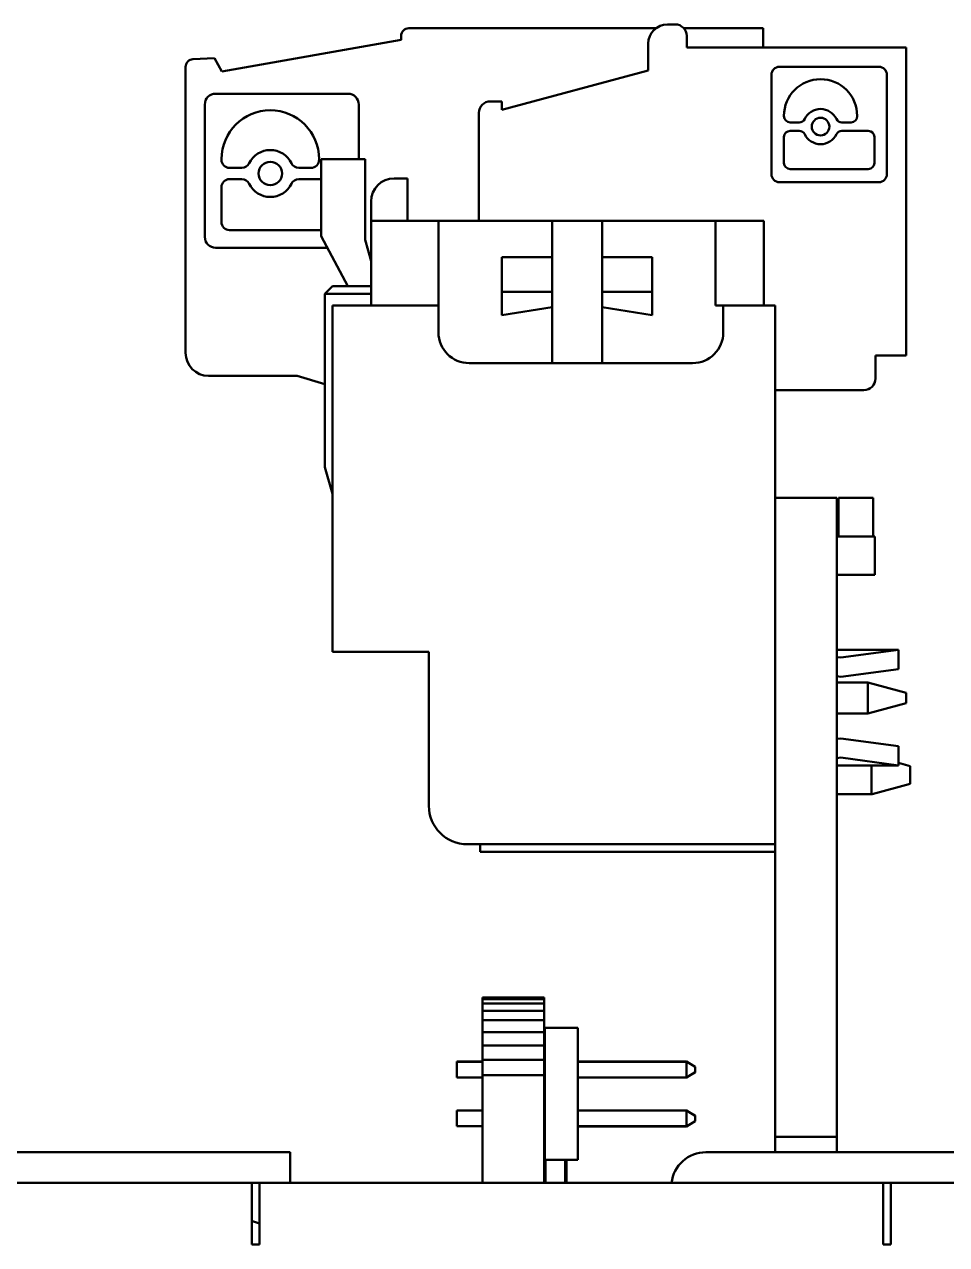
# Model space of a CAD drawing. Header units: millimetres. Extents: x 3137 to 5094, y 789 to 1822.
# Drawn here: x 3518.24 to 3542.19, y 1398.08 to 1429.78 of the extents above; entities that cross this region are included whole.
import ezdxf

# ---------------------------------------------------------------- set-up
doc = ezdxf.new("R2010")
doc.units = ezdxf.units.MM
doc.header["$LTSCALE"] = 1.8
doc.layers.add('외형선(ISO)', color=7, linetype='Continuous', lineweight=50)

msp = doc.modelspace()

# ---------------------------------------------------------------- linework, layer by layer
at = {"layer": '외형선(ISO)'}
for p, q in [((3528.223, 1429.681), (3534.642, 1429.681)), ((3534.942, 1429.781), (3535.142, 1429.781)), ((3535.365, 1429.681), (3537.423, 1429.681)), ((3537.423, 1429.681), (3537.423, 1429.181)), ((3523.37, 1428.56), (3528.023, 1429.381)), ((3528.023, 1429.481), (3528.023, 1429.381)), ((3535.442, 1429.481), (3535.442, 1429.181)), ((3534.442, 1428.581), (3534.442, 1429.281)), ((3535.442, 1429.181), (3541.142, 1429.181)), ((3541.142, 1429.181), (3541.142, 1421.181)), ((3523.173, 1428.901), (3522.614, 1428.876)), ((3523.173, 1428.901), (3523.37, 1428.56)), ((3522.423, 1421.251), (3522.423, 1428.676)), ((3530.642, 1427.562), (3534.442, 1428.581)), ((3537.642, 1425.891), (3537.642, 1428.47)), ((3537.852, 1428.681), (3540.431, 1428.681)), ((3540.642, 1428.47), (3540.642, 1425.891)), ((3523.204, 1427.98), (3526.642, 1427.98)), ((3530.342, 1427.781), (3530.642, 1427.781)), ((3530.642, 1427.781), (3530.642, 1427.562)), ((3522.923, 1424.261), (3522.923, 1427.699)), ((3526.923, 1427.699), (3526.923, 1426.281)), ((3530.042, 1424.681), (3530.042, 1427.481)), ((3537.967, 1427.407), (3537.967, 1427.394)), ((3538.125, 1427.236), (3538.365, 1427.236)), ((3539.471, 1427.236), (3539.711, 1427.236)), ((3539.869, 1427.394), (3539.869, 1427.407)), ((3537.967, 1426.857), (3537.967, 1426.18)), ((3538.365, 1427.015), (3538.125, 1427.015)), ((3540.158, 1427.015), (3539.471, 1427.015)), ((3540.317, 1426.18), (3540.317, 1426.857)), ((3523.357, 1426.265), (3523.357, 1426.281)), ((3525.893, 1426.281), (3525.893, 1426.265)), ((3527.092, 1426.281), (3525.942, 1426.281)), ((3525.942, 1426.281), (3525.942, 1424.281)), ((3527.092, 1424.181), (3527.092, 1426.281)), ((3523.887, 1426.054), (3523.567, 1426.054)), ((3525.682, 1426.054), (3525.362, 1426.054)), ((3538.125, 1426.022), (3540.158, 1426.022)), ((3523.567, 1425.76), (3523.887, 1425.76)), ((3525.362, 1425.76), (3525.942, 1425.76)), ((3528.192, 1425.781), (3527.842, 1425.781)), ((3528.192, 1425.481), (3528.192, 1425.781)), ((3540.431, 1425.681), (3537.852, 1425.681)), ((3523.357, 1424.647), (3523.357, 1425.549)), ((3528.192, 1424.681), (3528.192, 1425.481)), ((3527.242, 1425.181), (3527.242, 1424.681)), ((3528.142, 1424.681), (3527.242, 1424.681)), ((3527.242, 1424.681), (3527.242, 1422.481)), ((3528.992, 1424.681), (3528.142, 1424.681)), ((3528.992, 1422.481), (3528.992, 1424.681)), ((3531.942, 1424.681), (3528.992, 1424.681)), ((3531.942, 1424.681), (3531.942, 1423.731)), ((3533.242, 1424.681), (3531.942, 1424.681)), ((3536.192, 1424.681), (3533.242, 1424.681)), ((3533.242, 1423.731), (3533.242, 1424.681)), ((3536.542, 1424.681), (3536.192, 1424.681)), ((3536.192, 1422.481), (3536.192, 1424.681)), ((3537.442, 1424.681), (3536.542, 1424.681)), ((3537.442, 1422.481), (3537.442, 1424.681)), ((3525.942, 1424.436), (3523.567, 1424.436)), ((3526.102, 1423.98), (3523.204, 1423.98)), ((3525.942, 1424.281), (3526.635, 1422.981)), ((3527.242, 1423.626), (3527.092, 1424.181)), ((3531.942, 1423.731), (3530.642, 1423.731)), ((3530.642, 1422.831), (3530.642, 1423.731)), ((3531.942, 1423.731), (3531.942, 1422.831)), ((3534.542, 1423.731), (3533.242, 1423.731)), ((3533.242, 1422.831), (3533.242, 1423.731)), ((3534.542, 1423.731), (3534.542, 1422.831)), ((3526.042, 1422.781), (3526.242, 1422.981)), ((3526.042, 1422.781), (3527.242, 1422.781)), ((3526.042, 1418.281), (3526.042, 1422.781)), ((3526.242, 1422.981), (3527.242, 1422.981)), ((3530.642, 1422.831), (3530.642, 1422.231)), ((3531.942, 1422.831), (3530.642, 1422.831)), ((3531.942, 1422.431), (3531.942, 1422.831)), ((3534.542, 1422.831), (3533.242, 1422.831)), ((3533.242, 1422.831), (3533.242, 1422.431)), ((3534.542, 1422.231), (3534.542, 1422.831)), ((3526.242, 1422.481), (3528.992, 1422.481)), ((3526.242, 1413.481), (3526.242, 1422.481)), ((3528.992, 1422.481), (3528.992, 1421.781)), ((3530.642, 1422.231), (3531.942, 1422.431)), ((3531.942, 1422.431), (3531.942, 1420.981)), ((3533.242, 1420.981), (3533.242, 1422.431)), ((3533.242, 1422.431), (3534.542, 1422.231)), ((3536.192, 1422.481), (3536.392, 1422.481)), ((3536.392, 1422.481), (3537.742, 1422.481)), ((3536.392, 1421.781), (3536.392, 1422.481)), ((3537.742, 1422.481), (3537.742, 1417.481)), ((3541.142, 1421.181), (3540.342, 1421.181)), ((3540.342, 1421.181), (3540.342, 1420.581)), ((3529.792, 1420.981), (3535.592, 1420.981)), ((3525.323, 1420.651), (3523.023, 1420.651)), ((3525.323, 1420.651), (3526.042, 1420.436)), ((3540.042, 1420.281), (3537.742, 1420.281)), ((3526.242, 1417.581), (3526.042, 1418.281)), ((3537.742, 1417.481), (3539.342, 1417.481)), ((3537.742, 1400.881), (3537.742, 1417.481)), ((3539.342, 1417.481), (3539.342, 1400.881)), ((3540.282, 1417.481), (3539.382, 1417.481)), ((3539.382, 1417.481), (3539.382, 1416.731)), ((3540.282, 1417.481), (3540.282, 1416.731)), ((3539.382, 1416.481), (3539.382, 1416.731)), ((3540.282, 1416.481), (3540.282, 1416.731)), ((3539.342, 1416.481), (3540.329, 1416.481)), ((3540.329, 1415.481), (3540.329, 1416.481)), ((3540.329, 1415.481), (3539.342, 1415.481)), ((3540.942, 1413.531), (3539.342, 1413.531)), ((3539.442, 1413.331), (3540.942, 1413.531)), ((3540.942, 1413.531), (3540.942, 1413.031)), ((3528.742, 1413.481), (3526.242, 1413.481)), ((3528.742, 1409.481), (3528.742, 1413.481)), ((3539.342, 1413.344), (3539.442, 1413.331)), ((3540.942, 1413.031), (3539.442, 1412.831)), ((3539.442, 1412.831), (3539.342, 1412.844)), ((3539.342, 1412.681), (3540.142, 1412.681)), ((3540.142, 1412.681), (3541.142, 1412.413)), ((3540.142, 1411.881), (3540.142, 1412.681)), ((3541.142, 1412.413), (3541.142, 1412.149)), ((3541.142, 1412.149), (3540.142, 1411.881)), ((3539.342, 1411.881), (3540.142, 1411.881)), ((3539.342, 1411.217), (3539.442, 1411.231)), ((3539.442, 1411.231), (3540.942, 1411.031)), ((3540.942, 1411.031), (3540.942, 1410.531)), ((3539.442, 1410.731), (3539.342, 1410.717)), ((3540.942, 1410.531), (3539.442, 1410.731)), ((3539.342, 1410.531), (3540.942, 1410.531)), ((3540.242, 1409.791), (3540.242, 1410.531)), ((3541.242, 1410.513), (3540.942, 1410.593)), ((3541.242, 1410.513), (3541.242, 1410.049)), ((3540.26, 1409.786), (3541.242, 1410.049)), ((3539.342, 1409.781), (3540.242, 1409.781)), ((3540.242, 1409.781), (3540.242, 1409.791)), ((3540.242, 1409.781), (3540.26, 1409.786)), ((3537.742, 1408.481), (3529.742, 1408.481)), ((3530.072, 1408.281), (3530.072, 1408.481)), ((3537.742, 1408.281), (3530.072, 1408.281)), ((3531.742, 1404.496), (3530.139, 1404.496)), ((3530.139, 1404.458), (3530.139, 1404.496)), ((3531.742, 1404.458), (3530.139, 1404.458)), ((3530.139, 1404.343), (3530.139, 1404.458)), ((3531.742, 1404.343), (3530.139, 1404.343)), ((3530.139, 1404.158), (3530.139, 1404.343)), ((3531.742, 1404.458), (3531.742, 1404.496)), ((3531.742, 1404.343), (3531.742, 1404.458)), ((3531.742, 1404.158), (3531.742, 1404.343)), ((3531.742, 1404.158), (3530.139, 1404.158)), ((3530.139, 1403.908), (3530.139, 1404.158)), ((3531.742, 1403.908), (3531.742, 1404.158)), ((3531.742, 1403.908), (3530.139, 1403.908)), ((3530.139, 1403.603), (3530.139, 1403.908)), ((3531.742, 1403.603), (3531.742, 1403.908)), ((3532.617, 1403.712), (3531.754, 1403.712)), ((3531.754, 1403.712), (3531.754, 1403.708)), ((3532.617, 1403.708), (3531.754, 1403.708)), ((3531.754, 1403.708), (3531.754, 1400.279)), ((3532.617, 1403.712), (3532.617, 1403.708)), ((3532.617, 1403.708), (3532.617, 1400.279)), ((3531.742, 1403.603), (3530.139, 1403.603)), ((3530.139, 1403.255), (3530.139, 1403.603)), ((3531.742, 1403.255), (3531.742, 1403.603)), ((3531.742, 1403.255), (3530.139, 1403.255)), ((3530.139, 1402.878), (3530.139, 1403.255)), ((3531.742, 1402.878), (3531.742, 1403.255)), ((3529.468, 1402.835), (3529.468, 1402.835)), ((3529.468, 1402.835), (3529.468, 1402.835)), ((3530.139, 1402.835), (3529.468, 1402.835)), ((3530.139, 1402.835), (3529.468, 1402.835)), ((3529.468, 1402.835), (3530.139, 1402.835)), ((3529.468, 1402.835), (3529.468, 1402.835)), ((3530.139, 1402.835), (3529.468, 1402.835)), ((3529.468, 1402.835), (3530.139, 1402.835)), ((3529.468, 1402.835), (3529.468, 1402.835)), ((3530.139, 1402.835), (3529.468, 1402.835)), ((3529.468, 1402.835), (3530.139, 1402.835)), ((3529.468, 1402.835), (3529.468, 1402.835)), ((3530.139, 1402.835), (3529.468, 1402.835)), ((3529.468, 1402.835), (3529.468, 1402.835)), ((3529.468, 1402.835), (3529.468, 1402.835)), ((3529.468, 1402.835), (3529.468, 1402.834)), ((3529.468, 1402.834), (3530.139, 1402.834)), ((3529.468, 1402.834), (3529.468, 1402.834)), ((3530.139, 1402.834), (3529.468, 1402.834)), ((3529.468, 1402.834), (3530.139, 1402.834)), ((3529.468, 1402.834), (3529.468, 1402.834)), ((3530.139, 1402.834), (3529.468, 1402.834)), ((3529.468, 1402.834), (3530.139, 1402.834)), ((3529.468, 1402.834), (3529.468, 1402.834)), ((3530.139, 1402.834), (3529.468, 1402.834)), ((3529.468, 1402.834), (3530.139, 1402.834)), ((3529.468, 1402.834), (3529.468, 1402.834)), ((3530.139, 1402.834), (3529.468, 1402.834)), ((3529.468, 1402.834), (3529.468, 1402.833)), ((3529.468, 1402.834), (3529.468, 1402.834)), ((3529.468, 1402.834), (3529.468, 1402.834)), ((3529.468, 1402.834), (3529.468, 1402.834)), ((3529.468, 1402.833), (3530.139, 1402.833)), ((3529.468, 1402.833), (3529.468, 1402.833)), ((3530.139, 1402.833), (3529.468, 1402.833)), ((3529.468, 1402.833), (3530.139, 1402.833)), ((3529.468, 1402.833), (3529.468, 1402.833)), ((3530.139, 1402.833), (3529.468, 1402.833)), ((3529.468, 1402.833), (3530.139, 1402.833)), ((3529.468, 1402.833), (3529.468, 1402.833)), ((3530.139, 1402.833), (3529.468, 1402.833)), ((3529.468, 1402.833), (3530.139, 1402.833)), ((3529.468, 1402.833), (3529.468, 1402.833)), ((3530.139, 1402.833), (3529.468, 1402.833)), ((3529.468, 1402.833), (3530.139, 1402.833)), ((3529.468, 1402.833), (3529.468, 1402.832)), ((3529.468, 1402.833), (3529.468, 1402.833)), ((3529.468, 1402.833), (3529.468, 1402.833)), ((3529.468, 1402.833), (3529.468, 1402.833)), ((3529.468, 1402.833), (3529.468, 1402.833)), ((3529.468, 1402.832), (3529.468, 1402.831)), ((3529.468, 1402.832), (3529.468, 1402.832)), ((3529.468, 1402.832), (3529.468, 1402.832)), ((3529.468, 1402.832), (3530.139, 1402.832)), ((3530.139, 1402.832), (3529.468, 1402.832)), ((3529.468, 1402.832), (3530.139, 1402.832)), ((3529.468, 1402.832), (3529.468, 1402.832)), ((3530.139, 1402.832), (3529.468, 1402.832)), ((3529.468, 1402.832), (3530.139, 1402.832)), ((3529.468, 1402.832), (3529.468, 1402.832)), ((3530.139, 1402.832), (3529.468, 1402.832)), ((3529.468, 1402.832), (3530.139, 1402.832)), ((3530.139, 1402.832), (3529.468, 1402.832)), ((3529.468, 1402.832), (3529.468, 1402.832)), ((3529.468, 1402.832), (3529.468, 1402.832)), ((3529.468, 1402.832), (3529.468, 1402.832)), ((3529.468, 1402.831), (3529.468, 1402.425)), ((3530.139, 1402.831), (3529.468, 1402.831)), ((3531.742, 1402.878), (3530.139, 1402.878)), ((3530.139, 1402.486), (3530.139, 1402.878)), ((3531.742, 1402.486), (3531.742, 1402.878)), ((3531.754, 1402.835), (3531.742, 1402.835)), ((3531.754, 1402.835), (3531.742, 1402.835)), ((3531.742, 1402.835), (3531.754, 1402.835)), ((3531.754, 1402.835), (3531.742, 1402.835)), ((3531.742, 1402.835), (3531.754, 1402.835)), ((3531.754, 1402.835), (3531.742, 1402.835)), ((3531.742, 1402.835), (3531.754, 1402.835)), ((3531.754, 1402.835), (3531.742, 1402.835)), ((3531.742, 1402.834), (3531.754, 1402.834)), ((3531.754, 1402.834), (3531.742, 1402.834)), ((3531.742, 1402.834), (3531.754, 1402.834)), ((3531.754, 1402.834), (3531.742, 1402.834)), ((3531.742, 1402.834), (3531.754, 1402.834)), ((3531.754, 1402.834), (3531.742, 1402.834)), ((3531.742, 1402.834), (3531.754, 1402.834)), ((3531.754, 1402.834), (3531.742, 1402.834)), ((3531.742, 1402.833), (3531.754, 1402.833)), ((3531.754, 1402.833), (3531.742, 1402.833)), ((3531.742, 1402.833), (3531.754, 1402.833)), ((3531.754, 1402.833), (3531.742, 1402.833)), ((3531.742, 1402.833), (3531.754, 1402.833)), ((3531.754, 1402.833), (3531.742, 1402.833)), ((3531.742, 1402.833), (3531.754, 1402.833)), ((3531.754, 1402.833), (3531.742, 1402.833)), ((3531.742, 1402.833), (3531.754, 1402.833)), ((3531.742, 1402.832), (3531.754, 1402.832)), ((3531.754, 1402.832), (3531.742, 1402.832)), ((3531.742, 1402.832), (3531.754, 1402.832)), ((3531.754, 1402.832), (3531.742, 1402.832)), ((3531.742, 1402.832), (3531.754, 1402.832)), ((3531.754, 1402.832), (3531.742, 1402.832)), ((3531.742, 1402.832), (3531.754, 1402.832)), ((3531.754, 1402.832), (3531.742, 1402.832)), ((3531.754, 1402.831), (3531.742, 1402.831)), ((3535.437, 1402.835), (3532.617, 1402.835)), ((3535.437, 1402.835), (3532.617, 1402.835)), ((3535.437, 1402.835), (3532.617, 1402.835)), ((3532.617, 1402.835), (3535.437, 1402.835)), ((3535.437, 1402.835), (3532.617, 1402.835)), ((3532.617, 1402.835), (3535.437, 1402.835)), ((3535.437, 1402.835), (3532.617, 1402.835)), ((3532.617, 1402.835), (3535.437, 1402.835)), ((3535.437, 1402.834), (3532.617, 1402.834)), ((3532.617, 1402.834), (3535.437, 1402.834)), ((3535.437, 1402.834), (3532.617, 1402.834)), ((3532.617, 1402.834), (3535.437, 1402.834)), ((3535.437, 1402.834), (3532.617, 1402.834)), ((3532.617, 1402.834), (3535.437, 1402.834)), ((3535.437, 1402.834), (3532.617, 1402.834)), ((3532.617, 1402.834), (3535.437, 1402.834)), ((3532.617, 1402.833), (3535.437, 1402.833)), ((3535.437, 1402.833), (3532.617, 1402.833)), ((3532.617, 1402.833), (3535.437, 1402.833)), ((3535.437, 1402.833), (3532.617, 1402.833)), ((3532.617, 1402.833), (3535.437, 1402.833)), ((3535.437, 1402.833), (3532.617, 1402.833)), ((3532.617, 1402.833), (3535.437, 1402.833)), ((3535.437, 1402.833), (3532.617, 1402.833)), ((3532.617, 1402.833), (3535.437, 1402.833)), ((3532.617, 1402.832), (3535.437, 1402.832)), ((3535.437, 1402.832), (3532.617, 1402.832)), ((3532.617, 1402.832), (3535.437, 1402.832)), ((3535.437, 1402.832), (3532.617, 1402.832)), ((3532.617, 1402.832), (3535.437, 1402.832)), ((3535.437, 1402.832), (3532.617, 1402.832)), ((3532.617, 1402.832), (3535.437, 1402.832)), ((3535.437, 1402.832), (3532.617, 1402.832)), ((3535.437, 1402.831), (3532.617, 1402.831)), ((3535.437, 1402.835), (3535.665, 1402.703)), ((3535.437, 1402.835), (3535.437, 1402.835)), ((3535.665, 1402.703), (3535.437, 1402.835)), ((3535.437, 1402.835), (3535.665, 1402.703)), ((3535.437, 1402.835), (3535.437, 1402.835)), ((3535.665, 1402.703), (3535.437, 1402.835)), ((3535.437, 1402.835), (3535.437, 1402.835)), ((3535.437, 1402.835), (3535.437, 1402.835)), ((3535.437, 1402.835), (3535.437, 1402.835)), ((3535.437, 1402.835), (3535.437, 1402.835)), ((3535.437, 1402.835), (3535.665, 1402.703)), ((3535.665, 1402.703), (3535.437, 1402.835)), ((3535.437, 1402.835), (3535.437, 1402.835)), ((3535.437, 1402.835), (3535.665, 1402.703)), ((3535.665, 1402.703), (3535.437, 1402.835)), ((3535.437, 1402.835), (3535.437, 1402.834)), ((3535.437, 1402.834), (3535.437, 1402.834)), ((3535.437, 1402.834), (3535.437, 1402.834)), ((3535.437, 1402.834), (3535.437, 1402.834)), ((3535.437, 1402.834), (3535.437, 1402.834)), ((3535.437, 1402.834), (3535.665, 1402.702)), ((3535.665, 1402.702), (3535.437, 1402.834)), ((3535.437, 1402.834), (3535.437, 1402.834)), ((3535.437, 1402.834), (3535.665, 1402.702)), ((3535.665, 1402.702), (3535.437, 1402.834)), ((3535.437, 1402.834), (3535.437, 1402.834)), ((3535.437, 1402.834), (3535.665, 1402.702)), ((3535.665, 1402.702), (3535.437, 1402.834)), ((3535.437, 1402.834), (3535.437, 1402.834)), ((3535.437, 1402.834), (3535.665, 1402.702)), ((3535.665, 1402.702), (3535.437, 1402.834)), ((3535.437, 1402.834), (3535.437, 1402.833)), ((3535.437, 1402.833), (3535.437, 1402.832)), ((3535.437, 1402.833), (3535.437, 1402.833)), ((3535.437, 1402.833), (3535.437, 1402.833)), ((3535.437, 1402.833), (3535.437, 1402.833)), ((3535.437, 1402.833), (3535.437, 1402.833)), ((3535.437, 1402.833), (3535.665, 1402.701)), ((3535.437, 1402.833), (3535.665, 1402.701)), ((3535.665, 1402.701), (3535.437, 1402.833)), ((3535.437, 1402.833), (3535.437, 1402.833)), ((3535.437, 1402.833), (3535.665, 1402.701)), ((3535.665, 1402.701), (3535.437, 1402.833)), ((3535.437, 1402.833), (3535.437, 1402.833)), ((3535.437, 1402.833), (3535.665, 1402.701)), ((3535.665, 1402.701), (3535.437, 1402.833)), ((3535.437, 1402.833), (3535.437, 1402.833)), ((3535.437, 1402.833), (3535.665, 1402.701)), ((3535.665, 1402.701), (3535.437, 1402.833)), ((3535.437, 1402.833), (3535.437, 1402.833)), ((3535.437, 1402.832), (3535.665, 1402.7)), ((3535.437, 1402.832), (3535.437, 1402.831)), ((3535.437, 1402.832), (3535.437, 1402.832)), ((3535.437, 1402.832), (3535.437, 1402.832)), ((3535.437, 1402.832), (3535.437, 1402.832)), ((3535.437, 1402.832), (3535.665, 1402.7)), ((3535.665, 1402.7), (3535.437, 1402.832)), ((3535.437, 1402.832), (3535.665, 1402.7)), ((3535.665, 1402.7), (3535.437, 1402.832)), ((3535.437, 1402.832), (3535.665, 1402.7)), ((3535.665, 1402.7), (3535.437, 1402.832)), ((3535.437, 1402.832), (3535.437, 1402.832)), ((3535.437, 1402.832), (3535.437, 1402.832)), ((3535.665, 1402.7), (3535.437, 1402.832)), ((3535.437, 1402.832), (3535.437, 1402.832)), ((3535.437, 1402.832), (3535.437, 1402.832)), ((3535.665, 1402.7), (3535.437, 1402.831)), ((3535.437, 1402.831), (3535.437, 1402.425)), ((3529.468, 1402.425), (3530.139, 1402.425)), ((3531.742, 1402.486), (3530.139, 1402.486)), ((3530.139, 1399.681), (3530.139, 1402.486)), ((3531.742, 1399.681), (3531.742, 1402.486)), ((3531.742, 1402.425), (3531.754, 1402.425)), ((3532.617, 1402.425), (3535.437, 1402.425)), ((3532.617, 1402.422), (3535.437, 1402.422)), ((3535.437, 1402.425), (3535.665, 1402.557)), ((3535.437, 1402.422), (3535.665, 1402.554)), ((3535.437, 1402.425), (3535.437, 1402.422)), ((3535.665, 1402.703), (3535.665, 1402.703)), ((3535.665, 1402.703), (3535.665, 1402.703)), ((3535.665, 1402.703), (3535.665, 1402.703)), ((3535.665, 1402.703), (3535.665, 1402.703)), ((3535.665, 1402.703), (3535.665, 1402.703)), ((3535.665, 1402.702), (3535.665, 1402.703)), ((3535.665, 1402.703), (3535.665, 1402.703)), ((3535.665, 1402.703), (3535.665, 1402.703)), ((3535.665, 1402.702), (3535.665, 1402.702)), ((3535.665, 1402.702), (3535.665, 1402.702)), ((3535.665, 1402.702), (3535.665, 1402.702)), ((3535.665, 1402.701), (3535.665, 1402.702)), ((3535.665, 1402.702), (3535.665, 1402.702)), ((3535.665, 1402.702), (3535.665, 1402.702)), ((3535.665, 1402.702), (3535.665, 1402.702)), ((3535.665, 1402.702), (3535.665, 1402.702)), ((3535.665, 1402.701), (3535.665, 1402.701)), ((3535.665, 1402.701), (3535.665, 1402.701)), ((3535.665, 1402.701), (3535.665, 1402.701)), ((3535.665, 1402.701), (3535.665, 1402.701)), ((3535.665, 1402.701), (3535.665, 1402.701)), ((3535.665, 1402.701), (3535.665, 1402.7)), ((3535.665, 1402.701), (3535.665, 1402.701)), ((3535.665, 1402.701), (3535.665, 1402.701)), ((3535.665, 1402.701), (3535.665, 1402.701)), ((3535.665, 1402.7), (3535.665, 1402.7)), ((3535.665, 1402.7), (3535.665, 1402.7)), ((3535.665, 1402.7), (3535.665, 1402.7)), ((3535.665, 1402.7), (3535.665, 1402.7)), ((3535.665, 1402.7), (3535.665, 1402.7)), ((3535.665, 1402.7), (3535.665, 1402.557)), ((3535.665, 1402.7), (3535.665, 1402.7)), ((3535.665, 1402.7), (3535.665, 1402.7)), ((3535.665, 1402.7), (3535.665, 1402.7)), ((3535.665, 1402.557), (3535.665, 1402.554)), ((3529.468, 1401.565), (3529.468, 1401.565)), ((3529.468, 1401.565), (3529.468, 1401.565)), ((3530.139, 1401.565), (3529.468, 1401.565)), ((3530.139, 1401.565), (3529.468, 1401.565)), ((3529.468, 1401.565), (3529.468, 1401.565)), ((3529.468, 1401.565), (3529.468, 1401.565)), ((3529.468, 1401.565), (3529.468, 1401.564)), ((3529.468, 1401.565), (3529.468, 1401.565)), ((3529.468, 1401.565), (3529.468, 1401.565)), ((3529.468, 1401.565), (3529.468, 1401.565)), ((3530.139, 1401.565), (3529.468, 1401.565)), ((3529.468, 1401.565), (3530.139, 1401.565)), ((3530.139, 1401.565), (3529.468, 1401.565)), ((3529.468, 1401.565), (3530.139, 1401.565)), ((3530.139, 1401.565), (3529.468, 1401.565)), ((3529.468, 1401.565), (3530.139, 1401.565)), ((3529.468, 1401.564), (3529.468, 1401.564)), ((3529.468, 1401.564), (3529.468, 1401.564)), ((3529.468, 1401.564), (3529.468, 1401.564)), ((3529.468, 1401.564), (3529.468, 1401.564)), ((3530.139, 1401.564), (3529.468, 1401.564)), ((3529.468, 1401.564), (3529.468, 1401.563)), ((3529.468, 1401.564), (3530.139, 1401.564)), ((3530.139, 1401.564), (3529.468, 1401.564)), ((3529.468, 1401.564), (3529.468, 1401.564)), ((3529.468, 1401.564), (3530.139, 1401.564)), ((3530.139, 1401.564), (3529.468, 1401.564)), ((3529.468, 1401.564), (3530.139, 1401.564)), ((3530.139, 1401.564), (3529.468, 1401.564)), ((3529.468, 1401.564), (3530.139, 1401.564)), ((3529.468, 1401.564), (3529.468, 1401.564)), ((3529.468, 1401.564), (3529.468, 1401.564)), ((3529.468, 1401.563), (3530.139, 1401.563)), ((3530.139, 1401.563), (3529.468, 1401.563)), ((3529.468, 1401.563), (3529.468, 1401.563)), ((3529.468, 1401.563), (3530.139, 1401.563)), ((3530.139, 1401.563), (3529.468, 1401.563)), ((3529.468, 1401.563), (3529.468, 1401.563)), ((3529.468, 1401.563), (3530.139, 1401.563)), ((3530.139, 1401.563), (3529.468, 1401.563)), ((3529.468, 1401.563), (3529.468, 1401.563)), ((3529.468, 1401.563), (3530.139, 1401.563)), ((3530.139, 1401.563), (3529.468, 1401.563)), ((3529.468, 1401.563), (3529.468, 1401.563)), ((3529.468, 1401.563), (3530.139, 1401.563)), ((3529.468, 1401.563), (3529.468, 1401.562)), ((3529.468, 1401.563), (3529.468, 1401.563)), ((3529.468, 1401.563), (3529.468, 1401.563)), ((3529.468, 1401.563), (3529.468, 1401.563)), ((3529.468, 1401.563), (3529.468, 1401.563)), ((3529.468, 1401.562), (3529.468, 1401.561)), ((3530.139, 1401.562), (3529.468, 1401.562)), ((3529.468, 1401.562), (3529.468, 1401.562)), ((3529.468, 1401.562), (3530.139, 1401.562)), ((3529.468, 1401.562), (3530.139, 1401.562)), ((3530.139, 1401.562), (3529.468, 1401.562)), ((3529.468, 1401.562), (3529.468, 1401.562)), ((3529.468, 1401.562), (3530.139, 1401.562)), ((3530.139, 1401.562), (3529.468, 1401.562)), ((3529.468, 1401.562), (3529.468, 1401.562)), ((3529.468, 1401.562), (3530.139, 1401.562)), ((3530.139, 1401.562), (3529.468, 1401.562)), ((3529.468, 1401.562), (3529.468, 1401.562)), ((3529.468, 1401.562), (3529.468, 1401.562)), ((3529.468, 1401.562), (3529.468, 1401.562)), ((3529.468, 1401.562), (3529.468, 1401.562)), ((3529.468, 1401.561), (3529.468, 1401.155)), ((3530.139, 1401.561), (3529.468, 1401.561)), ((3531.754, 1401.565), (3531.742, 1401.565)), ((3531.754, 1401.565), (3531.742, 1401.565)), ((3531.754, 1401.565), (3531.742, 1401.565)), ((3531.742, 1401.565), (3531.754, 1401.565)), ((3531.754, 1401.565), (3531.742, 1401.565)), ((3531.742, 1401.565), (3531.754, 1401.565)), ((3531.754, 1401.565), (3531.742, 1401.565)), ((3531.742, 1401.565), (3531.754, 1401.565)), ((3531.754, 1401.564), (3531.742, 1401.564)), ((3531.742, 1401.564), (3531.754, 1401.564)), ((3531.754, 1401.564), (3531.742, 1401.564)), ((3531.742, 1401.564), (3531.754, 1401.564)), ((3531.754, 1401.564), (3531.742, 1401.564)), ((3531.742, 1401.564), (3531.754, 1401.564)), ((3531.754, 1401.564), (3531.742, 1401.564)), ((3531.742, 1401.564), (3531.754, 1401.564)), ((3531.742, 1401.563), (3531.754, 1401.563)), ((3531.754, 1401.563), (3531.742, 1401.563)), ((3531.742, 1401.563), (3531.754, 1401.563)), ((3531.754, 1401.563), (3531.742, 1401.563)), ((3531.742, 1401.563), (3531.754, 1401.563)), ((3531.754, 1401.563), (3531.742, 1401.563)), ((3531.742, 1401.563), (3531.754, 1401.563)), ((3531.754, 1401.563), (3531.742, 1401.563)), ((3531.742, 1401.563), (3531.754, 1401.563)), ((3531.754, 1401.562), (3531.742, 1401.562)), ((3531.742, 1401.562), (3531.754, 1401.562)), ((3531.742, 1401.562), (3531.754, 1401.562)), ((3531.754, 1401.562), (3531.742, 1401.562)), ((3531.742, 1401.562), (3531.754, 1401.562)), ((3531.754, 1401.562), (3531.742, 1401.562)), ((3531.742, 1401.562), (3531.754, 1401.562)), ((3531.754, 1401.562), (3531.742, 1401.562)), ((3531.754, 1401.561), (3531.742, 1401.561)), ((3535.437, 1401.565), (3532.617, 1401.565)), ((3535.437, 1401.565), (3532.617, 1401.565)), ((3535.437, 1401.565), (3532.617, 1401.565)), ((3532.617, 1401.565), (3535.437, 1401.565)), ((3535.437, 1401.565), (3532.617, 1401.565)), ((3532.617, 1401.565), (3535.437, 1401.565)), ((3535.437, 1401.565), (3532.617, 1401.565)), ((3532.617, 1401.565), (3535.437, 1401.565)), ((3535.437, 1401.564), (3532.617, 1401.564)), ((3532.617, 1401.564), (3535.437, 1401.564)), ((3535.437, 1401.564), (3532.617, 1401.564)), ((3532.617, 1401.564), (3535.437, 1401.564)), ((3535.437, 1401.564), (3532.617, 1401.564)), ((3532.617, 1401.564), (3535.437, 1401.564)), ((3535.437, 1401.564), (3532.617, 1401.564)), ((3532.617, 1401.564), (3535.437, 1401.564)), ((3532.617, 1401.563), (3535.437, 1401.563)), ((3535.437, 1401.563), (3532.617, 1401.563)), ((3532.617, 1401.563), (3535.437, 1401.563)), ((3535.437, 1401.563), (3532.617, 1401.563)), ((3532.617, 1401.563), (3535.437, 1401.563)), ((3535.437, 1401.563), (3532.617, 1401.563)), ((3532.617, 1401.563), (3535.437, 1401.563)), ((3535.437, 1401.563), (3532.617, 1401.563)), ((3532.617, 1401.563), (3535.437, 1401.563)), ((3532.617, 1401.562), (3535.437, 1401.562)), ((3535.437, 1401.562), (3532.617, 1401.562)), ((3532.617, 1401.562), (3535.437, 1401.562)), ((3535.437, 1401.562), (3532.617, 1401.562)), ((3532.617, 1401.562), (3535.437, 1401.562)), ((3535.437, 1401.562), (3532.617, 1401.562)), ((3532.617, 1401.562), (3535.437, 1401.562)), ((3535.437, 1401.562), (3532.617, 1401.562)), ((3535.437, 1401.561), (3532.617, 1401.561)), ((3535.437, 1401.565), (3535.665, 1401.433)), ((3535.437, 1401.565), (3535.437, 1401.565)), ((3535.665, 1401.433), (3535.437, 1401.565)), ((3535.437, 1401.565), (3535.437, 1401.565)), ((3535.437, 1401.565), (3535.437, 1401.565)), ((3535.437, 1401.565), (3535.437, 1401.565)), ((3535.437, 1401.565), (3535.437, 1401.565)), ((3535.437, 1401.565), (3535.665, 1401.433)), ((3535.665, 1401.433), (3535.437, 1401.565)), ((3535.437, 1401.565), (3535.437, 1401.565)), ((3535.437, 1401.565), (3535.665, 1401.433)), ((3535.665, 1401.433), (3535.437, 1401.565)), ((3535.437, 1401.565), (3535.437, 1401.565)), ((3535.437, 1401.565), (3535.437, 1401.564)), ((3535.665, 1401.433), (3535.437, 1401.565)), ((3535.437, 1401.565), (3535.665, 1401.433)), ((3535.437, 1401.564), (3535.437, 1401.564)), ((3535.437, 1401.564), (3535.437, 1401.564)), ((3535.437, 1401.564), (3535.437, 1401.564)), ((3535.437, 1401.564), (3535.437, 1401.564)), ((3535.437, 1401.564), (3535.437, 1401.563)), ((3535.665, 1401.432), (3535.437, 1401.564)), ((3535.437, 1401.564), (3535.437, 1401.564)), ((3535.437, 1401.564), (3535.665, 1401.432)), ((3535.665, 1401.432), (3535.437, 1401.564)), ((3535.437, 1401.564), (3535.437, 1401.564)), ((3535.437, 1401.564), (3535.665, 1401.432)), ((3535.665, 1401.432), (3535.437, 1401.564)), ((3535.437, 1401.564), (3535.437, 1401.564)), ((3535.437, 1401.564), (3535.665, 1401.432)), ((3535.665, 1401.432), (3535.437, 1401.564)), ((3535.437, 1401.564), (3535.665, 1401.432)), ((3535.437, 1401.563), (3535.437, 1401.562)), ((3535.437, 1401.563), (3535.437, 1401.563)), ((3535.437, 1401.563), (3535.437, 1401.563)), ((3535.437, 1401.563), (3535.437, 1401.563)), ((3535.437, 1401.563), (3535.437, 1401.563)), ((3535.437, 1401.563), (3535.665, 1401.431)), ((3535.665, 1401.431), (3535.437, 1401.563)), ((3535.437, 1401.563), (3535.437, 1401.563)), ((3535.437, 1401.563), (3535.665, 1401.431)), ((3535.437, 1401.563), (3535.665, 1401.431)), ((3535.665, 1401.431), (3535.437, 1401.563)), ((3535.437, 1401.563), (3535.665, 1401.431)), ((3535.665, 1401.431), (3535.437, 1401.563)), ((3535.437, 1401.563), (3535.437, 1401.563)), ((3535.437, 1401.563), (3535.437, 1401.563)), ((3535.437, 1401.563), (3535.437, 1401.563)), ((3535.665, 1401.431), (3535.437, 1401.563)), ((3535.437, 1401.563), (3535.665, 1401.431)), ((3535.665, 1401.43), (3535.437, 1401.562)), ((3535.437, 1401.562), (3535.437, 1401.562)), ((3535.437, 1401.562), (3535.665, 1401.43)), ((3535.437, 1401.562), (3535.437, 1401.561)), ((3535.437, 1401.562), (3535.437, 1401.562)), ((3535.437, 1401.562), (3535.437, 1401.562)), ((3535.437, 1401.562), (3535.437, 1401.562)), ((3535.437, 1401.562), (3535.665, 1401.43)), ((3535.437, 1401.562), (3535.665, 1401.43)), ((3535.665, 1401.43), (3535.437, 1401.562)), ((3535.437, 1401.562), (3535.665, 1401.43)), ((3535.665, 1401.43), (3535.437, 1401.562)), ((3535.665, 1401.43), (3535.437, 1401.562)), ((3535.437, 1401.562), (3535.437, 1401.562)), ((3535.437, 1401.562), (3535.437, 1401.562)), ((3535.437, 1401.562), (3535.437, 1401.562)), ((3535.665, 1401.43), (3535.437, 1401.561)), ((3535.437, 1401.561), (3535.437, 1401.155)), ((3529.468, 1401.155), (3530.139, 1401.155)), ((3531.742, 1401.155), (3531.754, 1401.155)), ((3532.617, 1401.155), (3535.437, 1401.155)), ((3532.617, 1401.152), (3535.437, 1401.152)), ((3535.437, 1401.155), (3535.665, 1401.287)), ((3535.437, 1401.152), (3535.665, 1401.284)), ((3535.437, 1401.155), (3535.437, 1401.152)), ((3535.665, 1401.433), (3535.665, 1401.433)), ((3535.665, 1401.433), (3535.665, 1401.433)), ((3535.665, 1401.433), (3535.665, 1401.432)), ((3535.665, 1401.433), (3535.665, 1401.433)), ((3535.665, 1401.433), (3535.665, 1401.433)), ((3535.665, 1401.433), (3535.665, 1401.433)), ((3535.665, 1401.433), (3535.665, 1401.433)), ((3535.665, 1401.433), (3535.665, 1401.433)), ((3535.665, 1401.432), (3535.665, 1401.432)), ((3535.665, 1401.432), (3535.665, 1401.431)), ((3535.665, 1401.432), (3535.665, 1401.432)), ((3535.665, 1401.432), (3535.665, 1401.432)), ((3535.665, 1401.432), (3535.665, 1401.432)), ((3535.665, 1401.432), (3535.665, 1401.432)), ((3535.665, 1401.432), (3535.665, 1401.432)), ((3535.665, 1401.432), (3535.665, 1401.432)), ((3535.665, 1401.431), (3535.665, 1401.43)), ((3535.665, 1401.431), (3535.665, 1401.431)), ((3535.665, 1401.431), (3535.665, 1401.431)), ((3535.665, 1401.431), (3535.665, 1401.431)), ((3535.665, 1401.431), (3535.665, 1401.431)), ((3535.665, 1401.431), (3535.665, 1401.431)), ((3535.665, 1401.431), (3535.665, 1401.431)), ((3535.665, 1401.431), (3535.665, 1401.431)), ((3535.665, 1401.431), (3535.665, 1401.431)), ((3535.665, 1401.43), (3535.665, 1401.43)), ((3535.665, 1401.43), (3535.665, 1401.43)), ((3535.665, 1401.43), (3535.665, 1401.43)), ((3535.665, 1401.43), (3535.665, 1401.43)), ((3535.665, 1401.43), (3535.665, 1401.43)), ((3535.665, 1401.43), (3535.665, 1401.287)), ((3535.665, 1401.43), (3535.665, 1401.43)), ((3535.665, 1401.43), (3535.665, 1401.43)), ((3535.665, 1401.43), (3535.665, 1401.43)), ((3535.665, 1401.287), (3535.665, 1401.284)), ((3537.742, 1400.881), (3537.742, 1400.481)), ((3537.742, 1400.881), (3539.342, 1400.881)), ((3539.342, 1400.481), (3539.342, 1400.881)), ((3512.342, 1400.481), (3523.142, 1400.481)), ((3523.142, 1400.481), (3525.142, 1400.481)), ((3525.142, 1399.681), (3525.142, 1400.481)), ((3532.617, 1400.279), (3531.754, 1400.279)), ((3531.777, 1399.681), (3531.777, 1400.279)), ((3532.287, 1400.279), (3532.287, 1399.681)), ((3532.322, 1399.681), (3532.322, 1400.279)), ((3535.942, 1400.481), (3546.742, 1400.481)), ((3524.142, 1399.681), (3517.142, 1399.681)), ((3524.142, 1399.681), (3524.142, 1398.681)), ((3524.342, 1399.681), (3524.142, 1399.681)), ((3524.342, 1398.681), (3524.342, 1399.681)), ((3540.542, 1399.681), (3524.342, 1399.681)), ((3540.542, 1399.681), (3540.542, 1398.681)), ((3540.542, 1399.681), (3540.742, 1399.681)), ((3540.742, 1398.681), (3540.742, 1399.681)), ((3547.742, 1399.681), (3540.742, 1399.681)), ((3524.142, 1398.081), (3524.142, 1398.681)), ((3524.342, 1398.681), (3524.342, 1398.081)), ((3540.542, 1398.081), (3540.542, 1398.681)), ((3540.742, 1398.681), (3540.742, 1398.081)), ((3524.342, 1398.081), (3524.142, 1398.081)), ((3540.742, 1398.081), (3540.542, 1398.081))]:
    msp.add_line(p, q, dxfattribs=at)
for centre, radius in [((3538.918, 1427.126), 0.228), ((3524.625, 1425.907), 0.304)]:
    msp.add_circle(centre, radius, dxfattribs=at)
for centre, radius, start, end in [((3528.223, 1429.481), 0.2, 90, 180), ((3534.942, 1429.281), 0.5, 90, 180), ((3535.142, 1429.481), 0.3, 0, 90), ((3522.623, 1428.676), 0.2, 92.5, 180), ((3537.852, 1428.47), 0.211, 90, 180), ((3540.431, 1428.47), 0.211, 0, 90), ((3538.918, 1427.407), 0.951, 0, 180), ((3523.204, 1427.699), 0.281, 90, 180), ((3526.642, 1427.699), 0.281, 0, 90), ((3530.342, 1427.481), 0.3, 90, 180), ((3524.625, 1426.281), 1.268, 0, 180), ((3538.918, 1427.126), 0.457, 25.8849, 154.1151), ((3538.125, 1427.394), 0.158, 180, 270), ((3538.365, 1427.394), 0.158, 270, 334.1151), ((3539.471, 1427.394), 0.158, 205.8849, 270), ((3539.711, 1427.394), 0.158, 270, 0), ((3538.125, 1426.857), 0.158, 90, 180), ((3538.365, 1426.857), 0.158, 25.8849, 90), ((3538.918, 1427.126), 0.457, 205.8849, 334.1151), ((3539.471, 1426.857), 0.158, 90, 154.1151), ((3540.158, 1426.857), 0.158, 0, 90), ((3524.625, 1425.907), 0.609, 25.8849, 154.1151), ((3523.567, 1426.265), 0.211, 180, 270), ((3525.682, 1426.265), 0.211, 270, 0), ((3523.887, 1426.265), 0.211, 270, 334.1151), ((3525.362, 1426.265), 0.211, 205.8849, 270), ((3537.852, 1425.891), 0.211, 180, 270), ((3538.125, 1426.18), 0.158, 180, 270), ((3540.158, 1426.18), 0.158, 270, 0), ((3540.431, 1425.891), 0.211, 270, 0), ((3523.567, 1425.549), 0.211, 90, 180), ((3523.887, 1425.549), 0.211, 25.8849, 90), ((3524.625, 1425.907), 0.609, 205.8849, 334.1151), ((3525.362, 1425.549), 0.211, 90, 154.1151), ((3527.842, 1425.181), 0.6, 90, 180), ((3523.567, 1424.647), 0.211, 180, 270), ((3523.204, 1424.261), 0.281, 180, 270), ((3529.792, 1421.781), 0.8, 180, 270), ((3535.592, 1421.781), 0.8, 270, 0), ((3523.023, 1421.251), 0.6, 180, 270), ((3540.042, 1420.581), 0.3, 270, 0), ((3529.742, 1409.481), 1, 180, 270), ((3535.942, 1399.581), 0.9, 90, 173.6206), ((3522.242, 1392.481), 6.5, 71.1509, 73.0038)]:
    msp.add_arc(centre, radius, start, end, dxfattribs=at)

doc.saveas('drawing.dxf')
